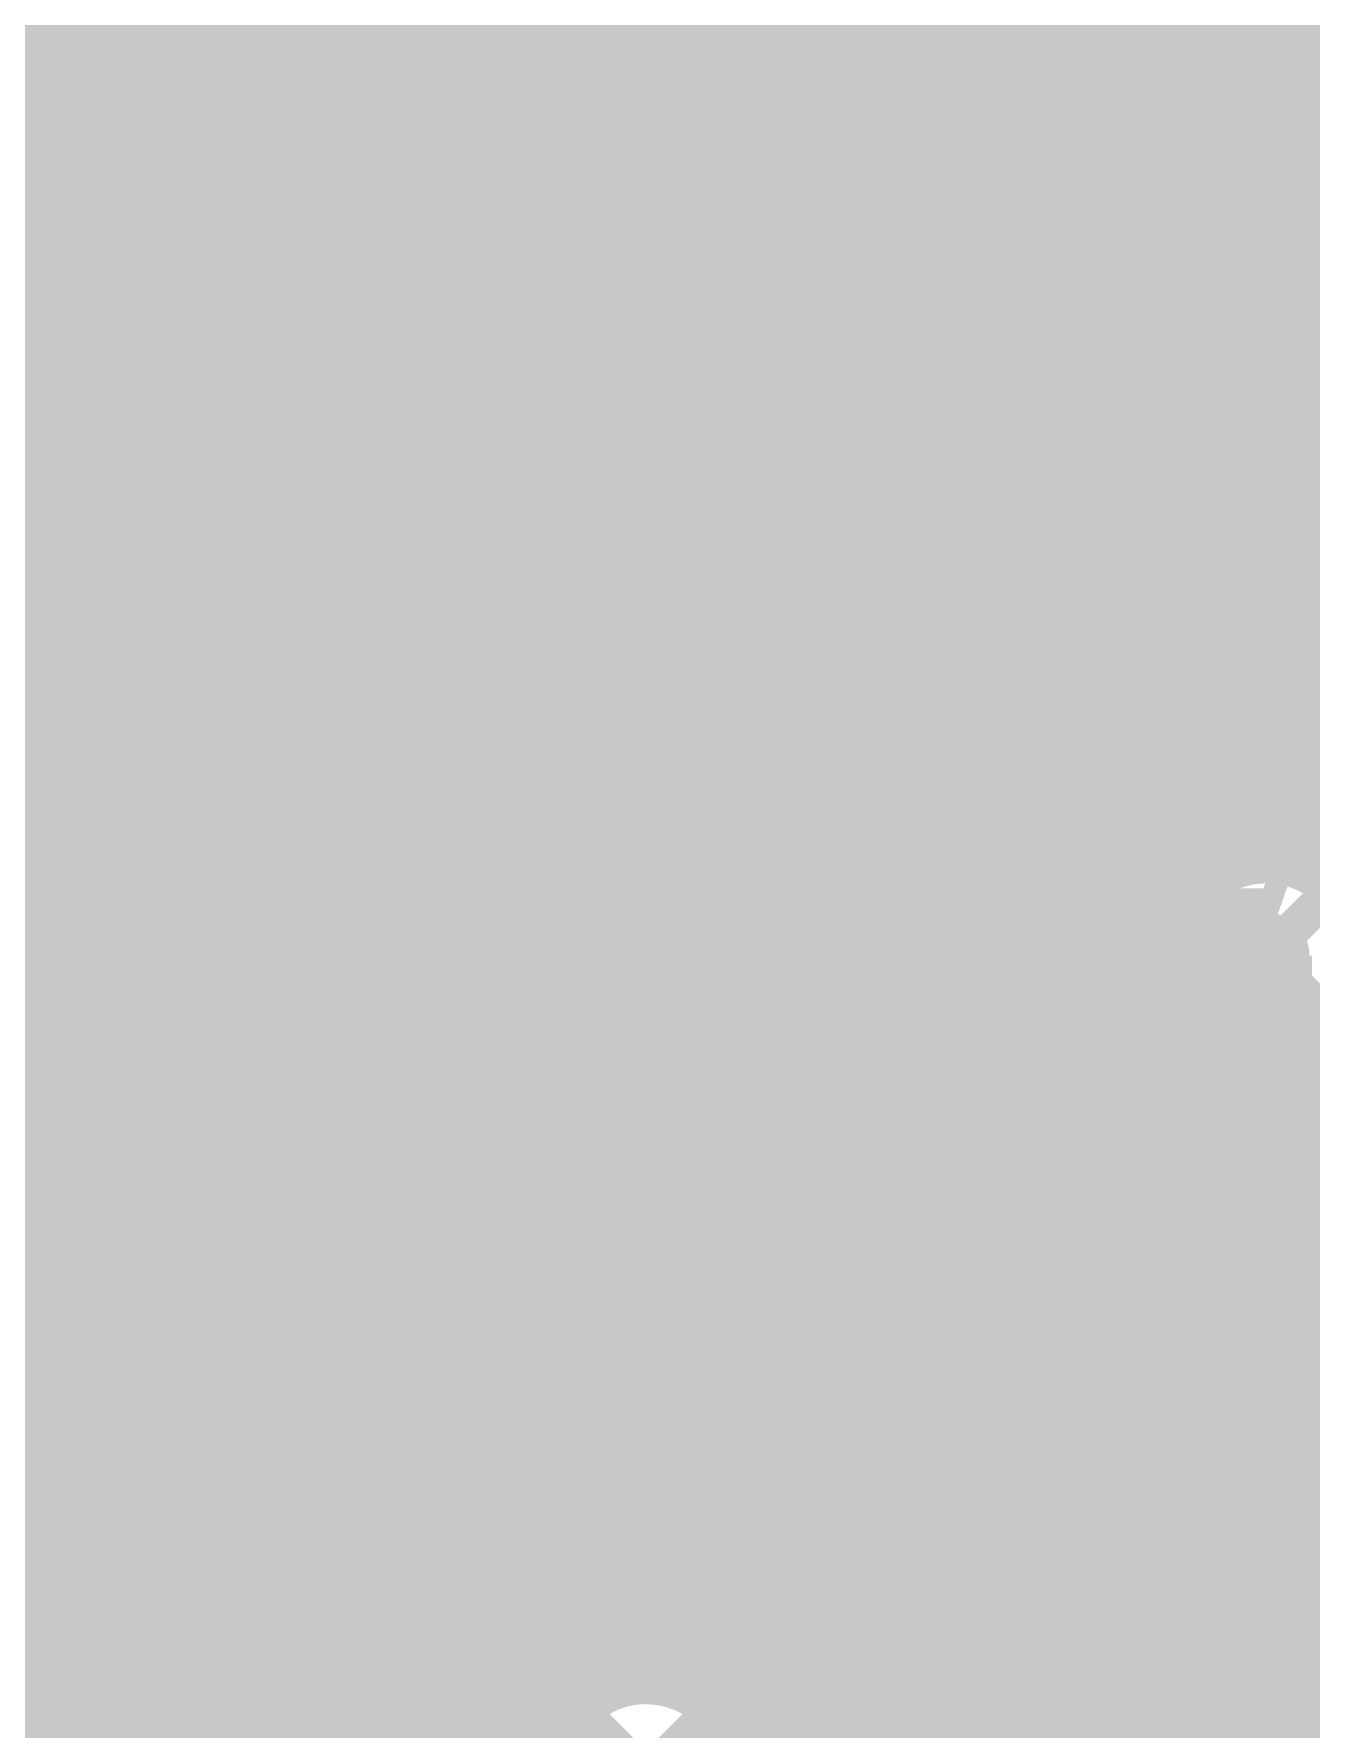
# Model space of a CAD drawing. Extents: x -3 to 92, y -53 to 125.
# Drawn here: x 46.92 to 55.81, y 80.97 to 92.78 of the extents above; entities that cross this region are included whole.
import ezdxf

# ---------------------------------------------------------------- set-up
doc = ezdxf.new("R2010")
doc.units = 0
doc.header["$MEASUREMENT"] = 0
doc.layers.get('0').update_dxf_attribs({"linetype": 'CONTINUOUS'})
for name, color, linetype in [('23-325-0_AST', 7, 'CONTINUOUS'), ('23-325-0_BOT', 7, 'CONTINUOUS'), ('23-325-0_DRD', 2, 'CONTINUOUS'), ('23-325-0_IN1', 4, 'CONTINUOUS'), ('23-325-0_IN2', 3, 'CONTINUOUS'), ('23-325-0_SMT', 10, 'CONTINUOUS'), ('23-325-0_SPT', 14, 'CONTINUOUS'), ('23-325-0_SST', 9, 'CONTINUOUS'), ('23-325-0_TOP', 12, 'CONTINUOUS'), ('THRUHOLE_TAP', 8, 'CONTINUOUS')]:
    doc.layers.add(name, color=color, linetype=linetype)

# ---------------------------------------------------------------- blocks, each defined once
blk = doc.blocks.new('ROUND_68')
at = {"const_width": 0.29972}
blk.add_lwpolyline([(-0.14986, 0, 1), (0.14986, 0, 1)], format="xyb", close=True, dxfattribs=at)
blk = doc.blocks.new('ROUND_78')
at = {"const_width": 0.29972}
blk.add_lwpolyline([(-0.14986, 0, 1), (0.14986, 0, 1)], format="xyb", close=True, dxfattribs=at)
blk = doc.blocks.new('RECTANGLE_7')
blk.add_solid([(0.4064, 0.4826), (0.4064, -0.4826), (-0.4064, 0.4826), (-0.4064, -0.4826)])
blk = doc.blocks.new('RECTANGLE_10')
blk.add_solid([(0.508, 0.9017), (0.508, -0.9017), (-0.508, 0.9017), (-0.508, -0.9017)])
blk = doc.blocks.new('RECTANGLE_16')
blk.add_solid([(0.51308, 0.63627), (0.51308, -0.63627), (-0.51308, 0.63627), (-0.51308, -0.63627)])
blk = doc.blocks.new('RECTANGLE_40')
blk.add_solid([(0.635, 0.508), (0.635, -0.508), (-0.635, 0.508), (-0.635, -0.508)])
blk = doc.blocks.new('ROUND_84')
at = {"const_width": 0.10033}
blk.add_lwpolyline([(-0.050164, 0, 1), (0.050164, 0, 1)], format="xyb", close=True, dxfattribs=at)

msp = doc.modelspace()

# ---------------------------------------------------------------- linework, layer by layer
at = {"layer": '23-325-0_AST', "const_width": 0.1524}
for points in [[(47.1805, 94.1705), (44.2595, 94.1705), (44.2595, 92.5322), (47.1805, 92.5322), (47.1805, 94.1705)], [(52.578, 91.313), (57.912, 91.313), (57.912, 94.107), (52.578, 94.107), (52.578, 91.313)], [(54.737, 92.14866), (54.737, 93.16466), (54.61762, 92.99448)], [(53.66004, 92.65666), (54.01564, 92.65666), (54.13502, 92.82684), (54.13502, 92.99448), (54.01564, 93.16466), (53.66004, 93.16466), (53.66004, 92.14866)], [(55.2196, 92.31884), (55.27802, 92.14866), (55.63362, 92.14866), (55.69204, 92.31884), (55.69204, 92.65666), (55.5752, 92.82684), (55.2196, 92.82684), (55.2196, 93.16466), (55.69204, 93.16466)], [(53.95722, 92.65666), (54.13502, 92.14866)], [(54.85384, 92.14866), (54.61762, 92.14866)], [(57.912, 90.932), (52.578, 90.932), (52.578, 88.138), (57.912, 88.138), (57.912, 90.932)], [(54.72176, 89.29116), (54.72176, 90.30716), (54.60238, 90.13698)], [(53.6448, 89.79916), (54.0004, 89.79916), (54.11978, 89.96934), (54.11978, 90.13698), (54.0004, 90.30716), (53.6448, 90.30716), (53.6448, 89.29116)], [(55.20436, 89.46134), (55.26278, 89.29116), (55.61838, 89.29116), (55.6768, 89.46134), (55.6768, 89.79916), (55.55996, 89.96934), (55.20436, 89.96934), (55.20436, 90.30716), (55.6768, 90.30716)], [(53.94198, 89.79916), (54.11978, 89.29116)], [(54.8386, 89.29116), (54.60238, 89.29116)], [(51.6255, 89.0905), (48.7045, 89.0905), (48.7045, 87.4522), (51.6255, 87.4522), (51.6255, 89.0905)], [(49.20234, 88.30056), (49.55794, 88.30056), (49.67732, 88.47074), (49.67732, 88.64092), (49.55794, 88.80856), (49.20234, 88.80856), (49.20234, 87.79256)], [(50.45456, 88.30056), (50.09896, 88.30056), (50.04054, 88.47074), (50.04054, 88.64092), (50.09896, 88.80856), (50.45456, 88.80856), (50.51552, 88.64092), (50.51552, 88.47074), (50.27676, 87.79256)], [(50.93716, 88.30056), (51.29276, 88.30056), (51.35372, 88.13292), (51.35372, 87.96274), (51.29276, 87.79256), (50.93716, 87.79256), (50.87874, 87.96274), (50.87874, 88.13292), (51.11496, 88.80856)], [(47.1805, 88.4555), (44.2595, 88.4555), (44.2595, 86.8172), (47.1805, 86.8172), (47.1805, 88.4555)], [(49.49952, 88.30056), (49.67732, 87.79256)], [(57.912, 87.757), (52.578, 87.757), (52.578, 84.963), (57.912, 84.963), (57.912, 87.757)], [(51.943, 86.995), (51.943, 85.725), (51.689, 85.471), (48.387, 85.471), (48.387, 87.249), (51.689, 87.249), (51.943, 86.995)], [(50.419, 87.249), (50.419, 85.471)], [(54.2798, 86.75116), (54.6354, 86.75116), (54.75478, 86.92134), (54.75478, 87.08898), (54.6354, 87.25916), (54.2798, 87.25916), (54.2798, 86.24316)], [(55.53456, 86.75116), (55.17896, 86.75116), (55.118, 86.92134), (55.118, 87.08898), (55.17896, 87.25916), (55.53456, 87.25916), (55.59298, 87.08898), (55.59298, 86.92134), (55.35676, 86.24316)], [(54.57698, 86.75116), (54.75478, 86.24316)], [(47.10684, 84.13496), (47.46244, 84.13496), (47.58182, 84.47278), (47.58182, 84.81314), (47.46244, 85.15096), (47.10684, 85.15096)], [(47.1678, 84.13496), (47.1678, 85.15096)], [(48.3616, 84.13496), (47.94504, 84.13496), (47.94504, 85.15096)], [(49.1998, 84.47278), (48.72482, 84.47278), (48.96104, 85.15096), (49.08042, 85.15096), (49.08042, 84.13496)], [(54.356, 80.518), (49.784, 80.518), (49.784, 82.296), (50.038, 82.55), (49.784, 82.804), (49.784, 84.582), (54.356, 84.582), (54.356, 80.518)], [(59.436, 80.518), (54.864, 80.518), (54.864, 82.296), (55.118, 82.55), (54.864, 82.804), (54.864, 84.582), (59.436, 84.582), (59.436, 80.518)], [(52.42814, 82.77098), (51.41214, 83.12658), (51.41214, 82.6516)], [(47.1805, 82.7405), (44.2595, 82.7405), (44.2595, 81.1022), (47.1805, 81.1022), (47.1805, 82.7405)], [(52.25796, 81.8134), (52.42814, 81.87182), (52.42814, 82.11058), (52.25796, 82.169), (52.08778, 82.28838), (51.57978, 82.28838), (51.41214, 82.22742), (51.41214, 81.87182), (51.57978, 81.8134), (52.25796, 81.8134)], [(52.08778, 82.04962), (52.42814, 82.28838)]]:
    msp.add_lwpolyline(points, dxfattribs=at)
at = {"layer": '23-325-0_BOT'}
for points, const_width in [([(46.99, 124.46), (46.99, 76.06538)], 0.254), ([(47.2186, 124.46), (47.2186, 76.1746)], 0.254), ([(47.4472, 124.46), (47.4472, 76.18984)], 0.254), ([(47.6758, 124.46), (47.6758, 76.11618)], 0.254), ([(47.9044, 124.46), (47.9044, 75.90028)], 0.254), ([(48.133, 124.46), (48.133, 67.83832)], 0.254), ([(48.3616, 124.46), (48.3616, 50.2158)], 0.254), ([(48.5902, 124.46), (48.5902, 63.90386)], 0.254), ([(48.8188, 124.46), (48.8188, 64.19596)], 0.254), ([(49.0474, 124.46), (49.0474, 72.79386)], 0.254), ([(49.276, 124.46), (49.276, 72.96658)], 0.254), ([(49.5046, 124.46), (49.5046, 73.01992)], 0.254), ([(49.7332, 124.46), (49.7332, 72.9869)], 0.254), ([(49.9618, 124.46), (49.9618, 72.8472)], 0.254), ([(50.1904, 124.46), (50.1904, 64.99606)], 0.254), ([(50.419, 124.46), (50.419, 59.25058)], 0.254), ([(50.6476, 124.46), (50.6476, 80.98028)], 0.254), ([(52.0192, 121.72188), (52.0192, 68.4149)], 0.254), ([(53.3908, 121.72188), (53.3908, 85.44052)], 0.254), ([(52.2478, 121.5771), (52.2478, 68.2752)], 0.254), ([(53.1622, 121.5771), (53.1622, 85.46338)], 0.254), ([(52.4764, 121.49836), (52.4764, 67.80276)], 0.254), ([(52.705, 121.4755), (52.705, 85.20684)], 0.254), ([(52.9336, 121.49836), (52.9336, 85.39988)], 0.254), ([(50.8762, 101.52126), (50.8762, 81.19618)], 0.254), ([(51.7906, 101.5746), (51.7906, 80.80248)], 0.254), ([(51.1048, 101.3841), (51.1048, 81.26984)], 0.254), ([(51.562, 101.40442), (51.562, 81.14538)], 0.254), ([(51.3334, 101.35108), (51.3334, 81.2546)], 0.254), ([(53.6194, 98.27768), (53.6194, 85.31606)], 0.254), ([(53.848, 98.00082), (53.848, 77.84084)], 0.254), ([(54.0766, 97.77222), (54.0766, 78.03388)], 0.254), ([(54.3052, 97.54362), (54.3052, 78.09738)], 0.254), ([(54.5338, 97.31502), (54.5338, 78.07452)], 0.254), ([(54.7624, 97.08642), (54.7624, 77.95006)], 0.254), ([(54.991, 96.85782), (54.991, 86.76132)], 0.254), ([(55.2196, 96.62922), (55.2196, 86.9442)], 0.254), ([(55.4482, 96.40062), (55.4482, 87.00516)], 0.254), ([(55.6768, 96.17202), (55.6768, 86.9823)], 0.254), ([(55.9054, 95.94342), (55.9054, 86.86292)], 0.254), ([(59.03722, 92.8116), (40.7162, 92.8116)], 0.254), ([(59.26582, 92.583), (40.7162, 92.583)], 0.254), ([(59.49442, 92.3544), (40.7162, 92.3544)], 0.254), ([(59.72302, 92.1258), (40.7162, 92.1258)], 0.254), ([(59.95162, 91.8972), (40.7162, 91.8972)], 0.254), ([(60.18022, 91.6686), (43.31208, 91.6686)], 0.254), ([(60.40882, 91.44), (43.65498, 91.44)], 0.254), ([(60.63742, 91.2114), (43.7642, 91.2114)], 0.254), ([(60.86602, 90.9828), (43.77944, 90.9828)], 0.254), ([(61.0108, 90.7542), (43.70578, 90.7542)], 0.254), ([(61.0108, 90.5256), (43.48988, 90.5256)], 0.254), ([(61.0108, 90.297), (40.7162, 90.297)], 0.254), ([(59.055, 90.0684), (40.7162, 90.0684)], 0.254), ([(58.74766, 89.8398), (40.7162, 89.8398)], 0.254), ([(58.56478, 89.6112), (40.7162, 89.6112)], 0.254), ([(58.45048, 89.3826), (40.7162, 89.3826)], 0.254), ([(58.38444, 89.154), (40.7162, 89.154)], 0.254), ([(58.35904, 88.9254), (40.7162, 88.9254)], 0.254), ([(58.37428, 88.6968), (40.7162, 88.6968)], 0.254), ([(58.4327, 88.4682), (40.7162, 88.4682)], 0.254), ([(58.5343, 88.2396), (40.7162, 88.2396)], 0.254), ([(58.6994, 88.011), (40.7162, 88.011)], 0.254), ([(58.96864, 87.7824), (40.7162, 87.7824)], 0.254), ([(58.35904, 87.5538), (40.7162, 87.5538)], 0.254), ([(58.35904, 87.3252), (40.7162, 87.3252)], 0.254), ([(58.35904, 87.0966), (40.7162, 87.0966)], 0.254), ([(55.09768, 86.868), (40.7162, 86.868)], 0.254), ([(58.35904, 86.868), (55.90032, 86.868)], 0.254), ([(54.9148, 86.6394), (40.7162, 86.6394)], 0.254), ([(55.499, 86.36), (55.499, 81.661), (57.15, 80.01), (57.15, 61.468)], 0.635), ([(54.85384, 86.4108), (40.7162, 86.4108)], 0.254), ([(54.8513, 86.36), (54.8513, 81.661)], 0.254), ([(54.8513, 86.1822), (40.7162, 86.1822)], 0.254), ([(54.8513, 85.9536), (43.31208, 85.9536)], 0.254), ([(54.8513, 85.725), (43.65498, 85.725)], 0.254), ([(54.8513, 85.4964), (43.7642, 85.4964)], 0.254), ([(52.75326, 85.2678), (43.77944, 85.2678)], 0.254), ([(54.8513, 85.2678), (53.6702, 85.2678)], 0.254), ([(52.6161, 85.0392), (43.70578, 85.0392)], 0.254), ([(54.8513, 85.0392), (53.8099, 85.0392)], 0.254), ([(52.58308, 84.8106), (43.48988, 84.8106)], 0.254), ([(54.8513, 84.8106), (53.84292, 84.8106)], 0.254), ([(52.63642, 84.582), (40.7162, 84.582)], 0.254), ([(54.8513, 84.582), (53.78958, 84.582)], 0.254), ([(52.705, 84.46262), (52.705, 67.57416)], 0.254), ([(52.8066, 84.3534), (40.7162, 84.3534)], 0.254), ([(52.9336, 84.27212), (52.9336, 75.26528)], 0.254), ([(54.8513, 84.3534), (53.61686, 84.3534)], 0.254), ([(53.6194, 84.3534), (53.6194, 75.98156)], 0.254), ([(53.1622, 84.20862), (53.1622, 75.52436)], 0.254), ([(53.3908, 84.23148), (53.3908, 75.75296)], 0.254), ([(54.8513, 84.1248), (40.7162, 84.1248)], 0.254), ([(54.8513, 83.8962), (40.7162, 83.8962)], 0.254), ([(54.8513, 83.6676), (40.7162, 83.6676)], 0.254), ([(54.8513, 83.439), (40.7162, 83.439)], 0.254), ([(54.8513, 83.2104), (40.7162, 83.2104)], 0.254), ([(54.8513, 82.9818), (40.7162, 82.9818)], 0.254), ([(54.8513, 82.7532), (40.7162, 82.7532)], 0.254), ([(54.8513, 82.5246), (40.7162, 82.5246)], 0.254), ([(54.8513, 82.296), (40.7162, 82.296)], 0.254), ([(54.8513, 82.0674), (40.7162, 82.0674)], 0.254), ([(54.8513, 81.8388), (40.7162, 81.8388)], 0.254), ([(54.85384, 81.6102), (40.7162, 81.6102)], 0.254), ([(54.9148, 81.3816), (45.11548, 81.3816)], 0.254), ([(54.991, 81.25968), (54.991, 69.57822)], 0.254), ([(50.80762, 81.153), (45.45838, 81.153)], 0.254), ([(55.09006, 81.153), (51.55184, 81.153)], 0.254), ([(55.04688, 81.19618), (56.5023, 79.74076)], 0.254), ([(55.2196, 81.02346), (55.2196, 69.4817)], 0.254), ([(50.61712, 80.9244), (45.5676, 80.9244)], 0.254), ([(55.31866, 80.9244), (51.74488, 80.9244)], 0.254)]:
    msp.add_lwpolyline(points, dxfattribs=dict(at, const_width=const_width))
at = {"layer": '23-325-0_BOT', "const_width": 0.254}
for points in [[(55.499, 87.0077, 0.4142136), (54.8513, 86.36)], [(56.1467, 86.36, 0.4142136), (55.499, 87.0077)], [(53.213, 85.46592, 0.4142136), (52.58308, 84.836)], [(53.213, 85.46592, 0.4142136), (52.58308, 84.836)], [(53.84292, 84.836, 0.4142136), (53.213, 85.46592)], [(53.84292, 84.836, 0.4142136), (53.213, 85.46592)], [(52.58308, 84.836, 0.4142136), (53.213, 84.20608)], [(52.58308, 84.836, 0.4142136), (53.213, 84.20608)], [(53.213, 84.20608, 0.4142136), (53.84292, 84.836)], [(53.213, 84.20608, 0.4142136), (53.84292, 84.836)], [(54.8513, 81.661, 0.1989124), (55.04101, 81.20301)], [(51.181, 81.27492, 0.4142136), (50.55108, 80.645)], [(51.81092, 80.645, 0.4142136), (51.181, 81.27492)]]:
    msp.add_lwpolyline(points, format="xyb", dxfattribs=at)
at = {"layer": '23-325-0_DRD', "const_width": 0.254}
for points in [[(56.134, 86.995), (54.864, 85.725)], [(56.134, 85.725), (54.864, 86.995)], [(53.848, 85.471), (52.578, 84.201)], [(53.848, 84.201), (52.578, 85.471)], [(53.848, 85.471), (52.578, 84.201)], [(53.848, 84.201), (52.578, 85.471)], [(51.816, 81.28), (50.546, 80.01)], [(51.816, 80.01), (50.546, 81.28)]]:
    msp.add_lwpolyline(points, dxfattribs=at)
at = {"layer": '23-325-0_IN1', "const_width": 0.254}
for points in [[(46.9646, 124.46), (46.9646, 61.9887)], [(47.1932, 124.46), (47.1932, 67.8942)], [(47.4218, 124.46), (47.4218, 68.0339)], [(47.6504, 124.46), (47.6504, 68.06692)], [(47.879, 124.46), (47.879, 68.01358)], [(48.1076, 124.46), (48.1076, 67.84086)], [(48.3362, 124.46), (48.3362, 39.4462)], [(48.5648, 124.46), (48.5648, 51.7906)], [(48.7934, 124.46), (48.7934, 51.94554)], [(49.022, 124.46), (49.022, 72.76084)], [(49.2506, 124.46), (49.2506, 72.95388)], [(49.4792, 124.46), (49.4792, 73.01738)], [(49.7078, 124.46), (49.7078, 72.99452)], [(49.9364, 124.46), (49.9364, 72.87006)], [(50.165, 124.46), (50.165, 65.01638)], [(50.3936, 124.46), (50.3936, 64.67348)], [(50.6222, 124.46), (50.6222, 80.93456)], [(50.8508, 124.46), (50.8508, 81.18094)], [(51.0794, 124.46), (51.0794, 81.2673)], [(51.308, 124.46), (51.308, 81.26222)], [(51.5366, 124.46), (51.5366, 81.1657)], [(51.7652, 122.02414), (51.7652, 80.88122)], [(53.594, 121.94286), (53.594, 38.85692)], [(55.6514, 122.03684), (55.6514, 86.9696)], [(51.9938, 121.7422), (51.9938, 68.42252)], [(53.3654, 121.70156), (53.3654, 38.81374)], [(55.4228, 121.74728), (55.4228, 86.98484)], [(52.2224, 121.5898), (52.2224, 68.29806)], [(55.1942, 121.59234), (55.1942, 86.91118)], [(52.451, 121.50598), (52.451, 26.65984)], [(52.6796, 121.4755), (52.6796, 26.85288)], [(52.9082, 121.49328), (52.9082, 26.91638)], [(53.1368, 121.5644), (53.1368, 38.6588)], [(55.88, 112.91062), (55.88, 86.86038)], [(54.9656, 102.96398), (54.9656, 86.69528)], [(53.8226, 102.78872), (53.8226, 77.80528)], [(54.0512, 102.57282), (54.0512, 78.02118)], [(54.737, 102.62108), (54.737, 77.97038)], [(54.2798, 102.49916), (54.2798, 78.09484)], [(54.5084, 102.51186), (54.5084, 78.0796)], [(86.36, 92.8116), (33.35528, 92.8116)], [(86.36, 92.583), (28.39466, 92.583)], [(86.36, 92.3544), (28.19146, 92.3544)], [(86.36, 92.1258), (27.83586, 92.1258)], [(86.36, 91.8972), (-2.413, 91.8972)], [(86.36, 91.6686), (-2.413, 91.6686)], [(86.36, 91.44), (-2.413, 91.44)], [(86.36, 91.2114), (-2.413, 91.2114)], [(86.36, 90.9828), (-2.413, 90.9828)], [(86.36, 90.7542), (-2.413, 90.7542)], [(84.6836, 90.5256), (-2.413, 90.5256)], [(84.51342, 90.297), (-2.413, 90.297)], [(59.055, 90.0684), (-2.413, 90.0684)], [(58.74766, 89.8398), (31.02356, 89.8398)], [(58.56478, 89.6112), (31.26994, 89.6112)], [(58.45048, 89.3826), (31.3563, 89.3826)], [(58.38444, 89.154), (31.35122, 89.154)], [(58.35904, 88.9254), (31.2547, 88.9254)], [(58.37428, 88.6968), (30.97022, 88.6968)], [(58.4327, 88.4682), (28.33624, 88.4682)], [(58.5343, 88.2396), (33.17748, 88.2396)], [(58.6994, 88.011), (33.52038, 88.011)], [(58.96864, 87.7824), (33.6296, 87.7824)], [(58.35904, 87.5538), (33.64484, 87.5538)], [(58.35904, 87.3252), (33.57118, 87.3252)], [(58.35904, 87.0966), (33.35528, 87.0966)], [(55.12562, 86.868), (28.39466, 86.868)], [(58.35904, 86.868), (55.86984, 86.868)], [(54.93512, 86.6394), (28.19146, 86.6394)], [(54.87162, 86.4108), (27.83586, 86.4108)], [(54.89448, 86.1822), (17.49552, 86.1822)], [(55.0164, 85.9536), (17.37106, 85.9536)], [(54.9656, 86.02472), (54.9656, 77.62748)], [(55.1942, 85.80882), (55.1942, 69.49694)], [(55.88, 85.85708), (55.88, 47.49292)], [(58.35904, 85.725), (-2.413, 85.725)], [(55.4228, 85.73516), (55.4228, 69.25056)], [(55.6514, 85.74786), (55.6514, 47.44974)], [(58.35904, 85.4964), (-2.413, 85.4964)], [(58.35904, 85.2678), (-2.413, 85.2678)], [(72.42302, 85.0392), (-2.413, 85.0392)], [(72.26554, 84.8106), (28.85186, 84.8106)], [(72.19696, 84.582), (29.02458, 84.582)], [(72.19188, 84.3534), (29.07792, 84.3534)], [(62.53226, 84.1248), (29.0449, 84.1248)], [(62.3951, 83.8962), (28.9052, 83.8962)], [(62.36208, 83.6676), (6.5913, 83.6676)], [(62.41542, 83.439), (6.58622, 83.439)], [(62.5856, 83.2104), (27.60726, 83.2104)], [(62.65926, 82.9818), (28.10002, 82.9818)], [(62.5221, 82.7532), (28.33624, 82.7532)], [(62.48908, 82.5246), (33.17748, 82.5246)], [(62.54242, 82.296), (33.52038, 82.296)], [(62.7126, 82.0674), (33.6296, 82.0674)], [(62.9539, 81.8388), (33.64484, 81.8388)], [(62.71006, 81.6102), (33.57118, 81.6102)], [(62.6237, 81.3816), (45.11548, 81.3816)], [(50.80762, 81.153), (45.45838, 81.153)], [(62.62878, 81.153), (51.55184, 81.153)], [(50.61712, 80.9244), (45.5676, 80.9244)], [(62.7253, 80.9244), (51.74488, 80.9244)]]:
    msp.add_lwpolyline(points, dxfattribs=at)
for points in [[(55.499, 86.98992, 0.4142136), (54.86908, 86.36)], [(56.12892, 86.36, 0.4142136), (55.499, 86.98992)], [(54.86908, 86.36, 0.4142136), (55.499, 85.73008)], [(55.499, 85.73008, 0.4142136), (56.12892, 86.36)], [(51.181, 81.27492, 0.4142136), (50.55108, 80.645)], [(51.81092, 80.645, 0.4142136), (51.181, 81.27492)]]:
    msp.add_lwpolyline(points, format="xyb", dxfattribs=at)
at = {"layer": '23-325-0_SST', "const_width": 0.1524}
for points in [[(47.1805, 94.1705), (44.2595, 94.1705), (44.2595, 92.5322), (47.1805, 92.5322), (47.1805, 94.1705)], [(52.578, 91.313), (52.578, 94.107), (57.912, 94.107), (57.912, 91.313), (52.578, 91.313)], [(50.40376, 90.78976), (50.40376, 91.80576), (50.28438, 91.63812)], [(49.3268, 91.29776), (49.6824, 91.29776), (49.80178, 91.46794), (49.80178, 91.63812), (49.6824, 91.80576), (49.3268, 91.80576), (49.3268, 90.78976)], [(50.88636, 90.95994), (50.94478, 90.78976), (51.30038, 90.78976), (51.3588, 90.95994), (51.3588, 91.29776), (51.24196, 91.46794), (50.88636, 91.46794), (50.88636, 91.80576), (51.3588, 91.80576)], [(51.78298, 91.29776), (52.13858, 91.29776), (52.197, 91.13012), (52.197, 90.95994), (52.13858, 90.78976), (51.78298, 90.78976), (51.72456, 90.95994), (51.72456, 91.13012), (51.96078, 91.80576)], [(49.62398, 91.29776), (49.80178, 90.78976)], [(57.912, 90.932), (57.912, 88.138), (52.578, 88.138), (52.578, 90.932), (57.912, 90.932)], [(50.5206, 90.78976), (50.28438, 90.78976)], [(49.19472, 89.84742), (49.55032, 89.84742), (49.66716, 90.01506), (49.66716, 90.18524), (49.55032, 90.35542), (49.19472, 90.35542), (49.19472, 89.33942)], [(50.44694, 89.84742), (50.09134, 89.84742), (50.03292, 90.01506), (50.03292, 90.18524), (50.09134, 90.35542), (50.44694, 90.35542), (50.50536, 90.18524), (50.50536, 90.01506), (50.26914, 89.33942)], [(50.92954, 89.84742), (51.28514, 89.84742), (51.34356, 89.67724), (51.34356, 89.50706), (51.28514, 89.33942), (50.92954, 89.33942), (50.87112, 89.50706), (50.87112, 89.67724), (51.10734, 90.35542)], [(49.48936, 89.84742), (49.66716, 89.33942)], [(51.6255, 89.0905), (48.7045, 89.0905), (48.7045, 87.4522), (51.6255, 87.4522), (51.6255, 89.0905)], [(47.1805, 88.4555), (44.2595, 88.4555), (44.2595, 86.8172), (47.1805, 86.8172), (47.1805, 88.4555)], [(57.912, 87.757), (57.912, 84.963), (52.578, 84.963), (52.578, 87.757), (57.912, 87.757)], [(55.53456, 87.02294), (55.7022, 87.08136), (55.7022, 87.43696), (55.53456, 87.49792), (55.1942, 87.49792), (55.02656, 87.37854), (55.02656, 87.02294), (54.6862, 87.02294), (54.6862, 87.49792)], [(51.943, 86.995), (51.943, 85.725), (51.689, 85.471), (48.387, 85.471), (48.387, 87.249), (51.689, 87.249), (51.943, 86.995)], [(50.419, 87.249), (50.419, 85.471)], [(55.1942, 86.59876), (55.1942, 86.24316), (55.02656, 86.18474), (54.85638, 86.18474), (54.6862, 86.24316), (54.6862, 86.59876), (54.85638, 86.65972), (55.02656, 86.65972), (55.7022, 86.42096)], [(47.0916, 85.40496), (46.67758, 85.40496), (46.67758, 86.42096)], [(47.9298, 85.74278), (47.45482, 85.74278), (47.69358, 86.42096), (47.81042, 86.42096), (47.81042, 85.40496)], [(55.1942, 85.34654), (55.1942, 85.70214), (55.02656, 85.82152), (54.85638, 85.82152), (54.6862, 85.70214), (54.6862, 85.34654), (55.7022, 85.34654)], [(55.1942, 85.64372), (55.7022, 85.82152)], [(54.356, 80.518), (54.356, 84.582), (49.784, 84.582), (49.784, 82.804), (50.038, 82.55), (49.784, 82.296), (49.784, 80.518), (54.356, 80.518)], [(59.436, 80.518), (59.436, 84.582), (54.864, 84.582), (54.864, 82.804), (55.118, 82.55), (54.864, 82.296), (54.864, 80.518), (59.436, 80.518)], [(49.38014, 82.89798), (48.36414, 83.25358), (48.36414, 82.7786)], [(47.1805, 82.7405), (44.2595, 82.7405), (44.2595, 81.1022), (47.1805, 81.1022), (47.1805, 82.7405)], [(49.20996, 81.9404), (49.38014, 81.99882), (49.38014, 82.23758), (49.20996, 82.296), (49.03978, 82.41538), (48.53178, 82.41538), (48.36414, 82.35442), (48.36414, 81.99882), (48.53178, 81.9404), (49.20996, 81.9404)], [(49.03978, 82.17662), (49.38014, 82.41538)]]:
    msp.add_lwpolyline(points, dxfattribs=at)
at = {"layer": '23-325-0_TOP'}
for points, const_width in [([(47.1932, 113.4872), (47.1932, 82.2452)], 0.254), ([(47.4218, 113.4872), (47.4218, 82.0166)], 0.254), ([(50.165, 111.84382), (50.165, 89.0778)], 0.254), ([(49.022, 99.695), (49.022, 94.742), (48.006, 93.726), (48.006, 83.693), (49.53, 82.169), (49.53, 72.39)], 0.254), ([(49.7078, 98.8568), (49.7078, 89.0778)], 0.254), ([(49.9364, 98.8568), (49.9364, 89.0778)], 0.254), ([(52.451, 98.3488), (52.451, 88.14816)], 0.254), ([(52.6796, 98.3488), (52.6796, 87.91956)], 0.254), ([(54.5084, 98.3488), (54.5084, 88.40724)], 0.254), ([(54.737, 98.3488), (54.737, 92.31884)], 0.254), ([(54.9656, 98.3488), (54.9656, 92.54744)], 0.254), ([(55.1942, 98.3488), (55.1942, 92.77604)], 0.254), ([(50.3936, 97.8408), (50.3936, 89.0778)], 0.254), ([(50.6222, 97.8408), (50.6222, 89.0778)], 0.254), ([(50.8508, 97.8408), (50.8508, 89.0778)], 0.254), ([(51.0794, 97.8408), (51.0794, 89.0778)], 0.254), ([(51.308, 97.8408), (51.308, 89.0778)], 0.254), ([(51.5366, 97.8408), (51.5366, 89.0778)], 0.254), ([(51.7652, 97.8408), (51.7652, 88.71458)], 0.254), ([(51.9938, 97.8408), (51.9938, 88.60536)], 0.254), ([(52.2224, 97.8408), (52.2224, 88.37676)], 0.254), ([(49.4792, 94.742), (49.4792, 89.0778)], 0.254), ([(49.2506, 94.3229), (49.2506, 89.0778)], 0.254), ([(47.1678, 94.1578), (47.1678, 92.5322)], 0.254), ([(49.022, 94.0943), (49.022, 89.0778)], 0.254), ([(48.7934, 93.8657), (48.7934, 89.0778)], 0.254), ([(54.4068, 93.9419), (52.7304, 93.9419), (52.7304, 91.4781)], 0.254), ([(54.4068, 93.9419), (54.4068, 91.4781)], 0.254), ([(47.5488, 93.726), (47.5488, 83.693)], 0.254), ([(48.5648, 93.6371), (48.5648, 88.3666)], 0.254), ([(48.4632, 93.5355), (48.4632, 88.14816)], 0.254), ([(55.63108, 93.21292), (54.74716, 92.329)], 0.254), ([(56.9214, 92.71), (56.134, 92.71), (55.245, 91.821), (55.245, 88.138), (53.5686, 86.4616), (53.5686, 86.3854), (53.5686, 86.36), (53.5686, 86.3854)], 0.762), ([(53.5686, 92.71), (53.5686, 89.535)], 0.762), ([(47.5488, 92.8116), (47.1678, 92.8116)], 0.254), ([(52.7304, 92.8116), (48.4632, 92.8116)], 0.254), ([(55.22976, 92.8116), (54.4068, 92.8116)], 0.254), ([(47.1678, 92.5322), (47.0789, 92.5322)], 0.254), ([(47.0789, 92.5322), (47.0789, 88.4428)], 0.254), ([(47.5488, 92.583), (47.1678, 92.583)], 0.254), ([(52.7304, 92.583), (48.4632, 92.583)], 0.254), ([(55.00116, 92.583), (54.4068, 92.583)], 0.254), ([(47.5488, 92.3544), (47.0789, 92.3544)], 0.254), ([(52.7304, 92.3544), (48.4632, 92.3544)], 0.254), ([(54.77256, 92.3544), (54.4068, 92.3544)], 0.254), ([(47.5488, 92.1258), (47.0789, 92.1258)], 0.254), ([(52.7304, 92.1258), (48.4632, 92.1258)], 0.254), ([(54.60238, 92.1258), (54.4068, 92.1258)], 0.254), ([(47.5488, 91.8972), (47.0789, 91.8972)], 0.254), ([(52.7304, 91.8972), (48.4632, 91.8972)], 0.254), ([(54.53634, 91.8972), (54.4068, 91.8972)], 0.254), ([(54.5338, 91.821), (54.5338, 88.43264)], 0.254), ([(47.5488, 91.6686), (47.0789, 91.6686)], 0.254), ([(52.7304, 91.6686), (48.4632, 91.6686)], 0.254), ([(54.5338, 91.6686), (54.4068, 91.6686)], 0.254), ([(52.8574, 91.4781), (52.7304, 91.4781)], 0.254), ([(52.8574, 91.4781), (52.8574, 90.7669)], 0.254), ([(54.2798, 91.4781), (54.2798, 90.7669)], 0.254), ([(54.4068, 91.4781), (54.2798, 91.4781)], 0.254), ([(54.2798, 91.4781), (54.2798, 90.7669)], 0.254), ([(47.5488, 91.44), (47.0789, 91.44)], 0.254), ([(52.8574, 91.44), (48.4632, 91.44)], 0.254), ([(54.5338, 91.44), (54.2798, 91.44)], 0.254), ([(47.5488, 91.2114), (47.0789, 91.2114)], 0.254), ([(52.8574, 91.2114), (48.4632, 91.2114)], 0.254), ([(54.5338, 91.2114), (54.2798, 91.2114)], 0.254), ([(47.5488, 90.9828), (47.0789, 90.9828)], 0.254), ([(52.8574, 90.9828), (48.4632, 90.9828)], 0.254), ([(54.5338, 90.9828), (54.2798, 90.9828)], 0.254), ([(52.8574, 90.7669), (52.7304, 90.7669)], 0.254), ([(52.7304, 90.7669), (52.7304, 88.3031)], 0.254), ([(54.4068, 90.7669), (54.2798, 90.7669)], 0.254), ([(54.4068, 90.7669), (54.4068, 88.30564)], 0.254), ([(47.5488, 90.7542), (47.0789, 90.7542)], 0.254), ([(52.8574, 90.7542), (48.4632, 90.7542)], 0.254), ([(54.5338, 90.7542), (54.2798, 90.7542)], 0.254), ([(47.5488, 90.5256), (47.0789, 90.5256)], 0.254), ([(52.7304, 90.5256), (48.4632, 90.5256)], 0.254), ([(54.5338, 90.5256), (54.4068, 90.5256)], 0.254), ([(47.5488, 90.297), (47.0789, 90.297)], 0.254), ([(52.7304, 90.297), (48.4632, 90.297)], 0.254), ([(54.5338, 90.297), (54.4068, 90.297)], 0.254), ([(47.5488, 90.0684), (47.0789, 90.0684)], 0.254), ([(52.7304, 90.0684), (48.4632, 90.0684)], 0.254), ([(54.5338, 90.0684), (54.4068, 90.0684)], 0.254), ([(47.5488, 89.8398), (47.0789, 89.8398)], 0.254), ([(52.7304, 89.8398), (48.4632, 89.8398)], 0.254), ([(54.5338, 89.8398), (54.4068, 89.8398)], 0.254), ([(47.5488, 89.6112), (47.0789, 89.6112)], 0.254), ([(52.7304, 89.6112), (48.4632, 89.6112)], 0.254), ([(54.5338, 89.6112), (54.4068, 89.6112)], 0.254), ([(47.5488, 89.3826), (47.0789, 89.3826)], 0.254), ([(52.7304, 89.3826), (48.4632, 89.3826)], 0.254), ([(54.5338, 89.3826), (54.4068, 89.3826)], 0.254), ([(47.5488, 89.154), (47.0789, 89.154)], 0.254), ([(52.7304, 89.154), (48.4632, 89.154)], 0.254), ([(54.5338, 89.154), (54.4068, 89.154)], 0.254), ([(48.7172, 89.0778), (48.7172, 88.53424)], 0.254), ([(50.1396, 89.0778), (48.7172, 89.0778)], 0.254), ([(50.1904, 89.0778), (50.1396, 89.0778)], 0.254), ([(51.6128, 89.0778), (50.1904, 89.0778)], 0.254), ([(51.6128, 89.0778), (51.6128, 88.7222)], 0.254), ([(47.5488, 88.9254), (47.0789, 88.9254)], 0.254), ([(48.7172, 88.9254), (48.4632, 88.9254)], 0.254), ([(52.7304, 88.9254), (51.6128, 88.9254)], 0.254), ([(54.5338, 88.9254), (54.4068, 88.9254)], 0.254), ([(47.5488, 88.6968), (47.0789, 88.6968)], 0.254), ([(48.7172, 88.6968), (48.4632, 88.6968)], 0.254), ([(51.689, 88.7222), (51.6128, 88.7222)], 0.254), ([(52.7304, 88.6968), (51.83886, 88.6968)], 0.254), ([(54.5338, 88.6968), (54.4068, 88.6968)], 0.254), ([(48.7172, 88.53424), (48.64608, 88.46312)], 0.254), ([(49.4538, 88.265), (49.149, 87.9602), (49.149, 86.36)], 0.762), ([(52.01666, 88.58504), (53.00726, 87.5919)], 0.254), ([(47.5488, 88.4682), (47.0789, 88.4682)], 0.254), ([(47.1678, 88.4428), (47.0789, 88.4428)], 0.254), ([(47.1678, 88.4428), (47.1678, 86.8172)], 0.254), ([(48.65116, 88.4682), (48.4632, 88.4682)], 0.254), ([(52.7304, 88.4682), (52.13096, 88.4682)], 0.254), ([(54.5338, 88.43264), (53.69306, 87.5919)], 0.254), ([(54.5338, 88.4682), (54.4068, 88.4682)], 0.254), ([(54.40426, 88.3031), (52.7304, 88.3031)], 0.254), ([(52.9082, 88.3031), (52.9082, 87.69096)], 0.254), ([(53.1368, 88.3031), (53.1368, 87.5919)], 0.254), ([(53.3654, 88.3031), (53.3654, 87.5919)], 0.254), ([(53.594, 88.3031), (53.594, 87.5919)], 0.254), ([(53.8226, 88.3031), (53.8226, 87.72144)], 0.254), ([(54.0512, 88.3031), (54.0512, 87.95004)], 0.254), ([(54.2798, 88.3031), (54.2798, 88.17864)], 0.254), ([(47.5488, 88.2396), (47.1678, 88.2396)], 0.254), ([(48.49368, 88.2396), (48.4632, 88.2396)], 0.254), ([(53.5686, 86.3854), (51.689, 88.265), (50.8762, 88.265)], 0.254), ([(54.34076, 88.2396), (52.35956, 88.2396)], 0.254), ([(47.5488, 88.011), (47.1678, 88.011)], 0.254), ([(54.11216, 88.011), (52.58816, 88.011)], 0.254), ([(55.88, 87.81796), (55.88, 86.88324)], 0.254), ([(47.5488, 87.7824), (47.1678, 87.7824)], 0.254), ([(53.88356, 87.7824), (52.81676, 87.7824)], 0.254), ([(58.96864, 87.7824), (55.85968, 87.7824)], 0.254), ([(53.69306, 87.5919), (53.00726, 87.5919)], 0.254), ([(55.74792, 87.63508), (55.12054, 87.0077)], 0.254), ([(47.5488, 87.5538), (47.1678, 87.5538)], 0.254), ([(55.6514, 87.53856), (55.6514, 86.98992)], 0.254), ([(56.0832, 87.5538), (55.66664, 87.5538)], 0.254), ([(47.5488, 87.3252), (47.1678, 87.3252)], 0.254), ([(55.4228, 87.30996), (55.4228, 87.0077)], 0.254), ([(56.0832, 87.3252), (55.43804, 87.3252)], 0.254), ([(47.5488, 87.0966), (47.1678, 87.0966)], 0.254), ([(55.499, 87.0077), (55.12054, 87.0077)], 0.254), ([(55.1942, 87.08136), (55.1942, 87.0077)], 0.254), ([(56.0832, 87.0966), (55.20944, 87.0966)], 0.254), ([(47.5488, 86.868), (47.1678, 86.868)], 0.254), ([(56.0832, 86.868), (55.90032, 86.868)], 0.254), ([(47.1678, 86.8172), (47.0789, 86.8172)], 0.254), ([(47.0789, 86.8172), (47.0789, 82.7278)], 0.254), ([(47.5488, 86.6394), (47.0789, 86.6394)], 0.254), ([(51.181, 86.36), (51.181, 82.804), (50.927, 82.55)], 0.762), ([(53.5686, 86.36), (55.499, 86.36)], 0.635), ([(47.5488, 86.4108), (47.0789, 86.4108)], 0.254), ([(47.5488, 86.1822), (47.0789, 86.1822)], 0.254), ([(47.5488, 85.9536), (47.0789, 85.9536)], 0.254), ([(47.5488, 85.725), (47.0789, 85.725)], 0.254), ([(47.5488, 85.4964), (47.0789, 85.4964)], 0.254), ([(47.5488, 85.2678), (47.0789, 85.2678)], 0.254), ([(47.5488, 85.0392), (47.0789, 85.0392)], 0.254), ([(47.5488, 84.8106), (47.0789, 84.8106)], 0.254), ([(53.213, 84.836), (53.213, 83.566), (53.213, 84.836)], 0.254), ([(47.5488, 84.582), (47.0789, 84.582)], 0.254), ([(47.5488, 84.3534), (47.0789, 84.3534)], 0.254), ([(47.5488, 84.1248), (47.0789, 84.1248)], 0.254), ([(47.5488, 83.8962), (47.0789, 83.8962)], 0.254), ([(47.5488, 83.6676), (47.0789, 83.6676)], 0.254), ([(47.625, 83.439), (47.0789, 83.439)], 0.254), ([(47.6504, 83.40598), (47.6504, 81.788)], 0.254), ([(47.68596, 83.36534), (49.0728, 81.9785)], 0.254), ([(47.8409, 83.2104), (47.0789, 83.2104)], 0.254), ([(47.879, 83.1723), (47.879, 81.5594)], 0.254), ([(48.0695, 82.9818), (47.0789, 82.9818)], 0.254), ([(48.1076, 82.9437), (48.1076, 81.3308)], 0.254), ([(48.2981, 82.7532), (47.0789, 82.7532)], 0.254), ([(47.1678, 82.7278), (47.0789, 82.7278)], 0.254), ([(47.1678, 82.7278), (47.1678, 82.2706)], 0.254), ([(48.3362, 82.7151), (48.3362, 81.1022)], 0.254), ([(48.5267, 82.5246), (47.1678, 82.5246)], 0.254), ([(56.007, 82.55), (52.324, 82.55), (52.07, 82.296), (52.07, 80.645), (52.07, 78.9686), (51.8414, 78.74)], 0.254), ([(48.5648, 82.4865), (48.5648, 80.8736)], 0.254), ([(48.7553, 82.296), (47.1678, 82.296)], 0.254), ([(47.1678, 82.2706), (48.93818, 80.50022)], 0.254), ([(48.7934, 82.2579), (48.7934, 80.645)], 0.254), ([(48.4886, 78.74), (48.4886, 80.0354), (46.609, 81.915), (46.4312, 81.915)], 0.635), ([(48.9839, 82.0674), (47.371, 82.0674)], 0.254), ([(49.022, 82.0293), (49.022, 80.40116)], 0.254), ([(49.0728, 81.9785), (49.0728, 80.3148)], 0.254), ([(49.0728, 81.8388), (47.5996, 81.8388)], 0.254), ([(51.6128, 81.7118), (49.9872, 81.7118)], 0.254), ([(49.9872, 81.7118), (49.9872, 72.8218)], 0.254), ([(50.165, 81.7118), (50.165, 70.36816)], 0.254), ([(50.3936, 81.7118), (50.3936, 70.59676)], 0.254), ([(50.6222, 81.7118), (50.6222, 80.93456)], 0.254), ([(50.8508, 81.7118), (50.8508, 81.18094)], 0.254), ([(51.0794, 81.7118), (51.0794, 81.2673)], 0.254), ([(51.308, 81.7118), (51.308, 81.26222)], 0.254), ([(51.5366, 81.7118), (51.5366, 81.1657)], 0.254), ([(51.6128, 81.7118), (51.6128, 81.1022)], 0.254), ([(53.213, 81.534), (53.213, 80.772), (58.293, 80.772), (58.293, 81.534)], 0.762), ([(49.0728, 81.6102), (47.8282, 81.6102)], 0.254), ([(51.6128, 81.6102), (49.9872, 81.6102)], 0.254), ([(49.0728, 81.3816), (48.0568, 81.3816)], 0.254), ([(51.6128, 81.3816), (49.9872, 81.3816)], 0.254), ([(49.0728, 81.153), (48.2854, 81.153)], 0.254), ([(50.80762, 81.153), (49.9872, 81.153)], 0.254), ([(51.6128, 81.153), (51.55184, 81.153)], 0.254), ([(49.0728, 80.9244), (48.514, 80.9244)], 0.254), ([(50.61712, 80.9244), (49.9872, 80.9244)], 0.254)]:
    msp.add_lwpolyline(points, dxfattribs=dict(at, const_width=const_width))
at = {"layer": '23-325-0_TOP', "const_width": 0.254}
for points in [[(54.74208, 92.32392, 0.1989124), (54.53376, 91.821)], [(54.74208, 92.32392, 0.1989124), (54.53376, 91.821)], [(52.01158, 88.58758, 0.1989124), (51.689, 88.7212)], [(52.01158, 88.58758, 0.1989124), (51.689, 88.7212)], [(48.64608, 88.46312, 0.1302019), (48.46306, 88.1482)], [(48.64608, 88.46312, 0.1302019), (48.46306, 88.1482)], [(55.74792, 87.63508, 0.1989124), (55.95624, 88.138)], [(56.0832, 86.6394, 0.2888245), (55.499, 87.0077)], [(47.5488, 83.693, 0.1989124), (47.68271, 83.36971)], [(51.181, 81.27492, 0.4142136), (50.55108, 80.645)], [(51.6128, 81.1022, 0.1914993), (51.181, 81.27387)]]:
    msp.add_lwpolyline(points, format="xyb", dxfattribs=at)

# ---------------------------------------------------------------- block references
at = {"layer": '23-325-0_BOT'}
for name, p in [('ROUND_68', (55.499, 86.36)), ('ROUND_78', (53.213, 84.836))]:
    msp.add_blockref(name, p, dxfattribs=at)
at = {"layer": '23-325-0_IN1'}
for p in [(55.499, 86.36), (53.213, 84.836)]:
    msp.add_blockref('ROUND_78', p, dxfattribs=at)
at = {"layer": '23-325-0_IN2'}
for name, p in [('ROUND_68', (55.499, 86.36)), ('ROUND_78', (53.213, 84.836))]:
    msp.add_blockref(name, p, dxfattribs=at)
at = {"layer": '23-325-0_SMT'}
for name, p in [('RECTANGLE_10', (53.5686, 92.71)), ('RECTANGLE_10', (53.5686, 89.535)), ('RECTANGLE_7', (49.4538, 88.265)), ('RECTANGLE_7', (50.8762, 88.265)), ('RECTANGLE_10', (53.5686, 86.36)), ('RECTANGLE_16', (49.149, 86.36)), ('RECTANGLE_16', (51.181, 86.36)), ('RECTANGLE_40', (53.213, 83.566)), ('RECTANGLE_40', (50.927, 82.55)), ('RECTANGLE_40', (56.007, 82.55)), ('RECTANGLE_40', (53.213, 81.534))]:
    msp.add_blockref(name, p, dxfattribs=at)
at = {"layer": '23-325-0_SPT'}
for name, p in [('RECTANGLE_10', (53.5686, 92.71)), ('RECTANGLE_10', (53.5686, 89.535)), ('RECTANGLE_7', (49.4538, 88.265)), ('RECTANGLE_7', (50.8762, 88.265)), ('RECTANGLE_10', (53.5686, 86.36)), ('RECTANGLE_16', (49.149, 86.36)), ('RECTANGLE_16', (51.181, 86.36)), ('RECTANGLE_40', (53.213, 83.566)), ('RECTANGLE_40', (50.927, 82.55)), ('RECTANGLE_40', (56.007, 82.55)), ('RECTANGLE_40', (53.213, 81.534))]:
    msp.add_blockref(name, p, dxfattribs=at)
at = {"layer": '23-325-0_TOP'}
for name, p in [('RECTANGLE_10', (53.5686, 92.71)), ('RECTANGLE_10', (53.5686, 89.535)), ('RECTANGLE_7', (49.4538, 88.265)), ('RECTANGLE_7', (50.8762, 88.265)), ('RECTANGLE_10', (53.5686, 86.36)), ('RECTANGLE_16', (49.149, 86.36)), ('RECTANGLE_16', (51.181, 86.36)), ('ROUND_68', (55.499, 86.36)), ('ROUND_68', (53.213, 84.836)), ('RECTANGLE_40', (53.213, 83.566)), ('RECTANGLE_40', (50.927, 82.55)), ('RECTANGLE_40', (56.007, 82.55)), ('RECTANGLE_40', (53.213, 81.534))]:
    msp.add_blockref(name, p, dxfattribs=at)
at = {"layer": 'THRUHOLE_TAP'}
for p in [(55.499, 86.36), (53.213, 84.836)]:
    msp.add_blockref('ROUND_84', p, dxfattribs=at)

doc.saveas('drawing.dxf')
